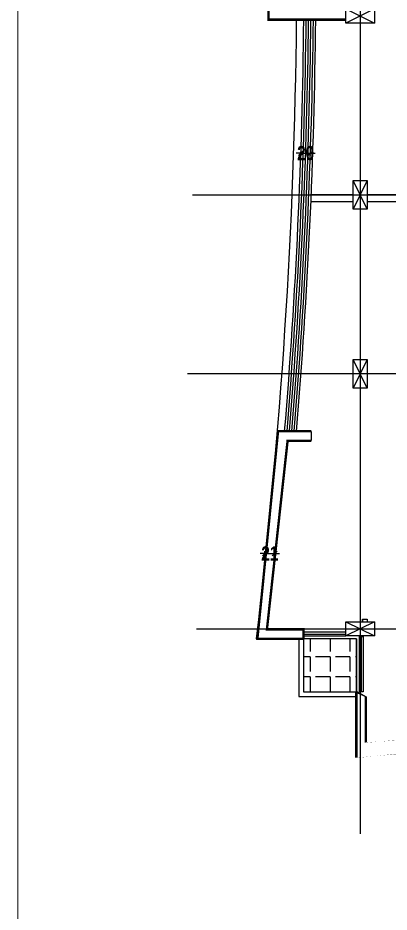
# Model space of a CAD drawing. Extents: x 285329 to 658348, y -83126 to -16980.
# Drawn here: x 349471 to 350250, y -42851 to -40977 of the extents above; entities that cross this region are included whole.
import ezdxf

# ---------------------------------------------------------------- set-up
doc = ezdxf.new("R2010")
doc.units = 0
doc.layers.get('0').update_dxf_attribs({"linetype": 'CONTINUOUS'})
doc.layers.get('DEFPOINTS').update_dxf_attribs({"color": 9, "linetype": 'CONTINUOUS'})
for name, color, linetype in [('AXIS', 1, 'CONTINUOUS'), ('COLUMN', 5, 'CONTINUOUS'), ('FURNITURE', 4, 'CONTINUOUS'), ('WALL', 7, 'CONTINUOUS'), ('WALL1', 2, 'CONTINUOUS')]:
    doc.layers.add(name, color=color, linetype=linetype)
doc.layers.add('VIS', color=8, linetype='CONTINUOUS', lineweight=18)
doc.styles.add('CITYBLUEPRINT', font='cityb___.ttf', dxfattribs={"width": 0.8})
doc.dimstyles.new('50', dxfattribs={"dimtxt": 30, "dimasz": 10, "dimexe": 5, "dimexo": 6, "dimgap": 5, "dimtad": 0, "dimdec": 0, "dimdsep": 46, "dimtxsty": 'CITYBLUEPRINT', "dimblk1": 'OBLIQUE', "dimblk2": 'OBLIQUE', "dimsah": 1, "dimcen": 0.05, "dimdle": 0.03, "dimclre": 22, "dimclrt": 7, "dimadec": 0, "dimazin": 0, "dimtfac": 1, "dimtdec": 0, "dimtix": 1, "dimtmove": 0, "dimatfit": 3, "dimldrblk": 'OBLIQUE', "dimfxl": 1, "dimtolj": 1, "dimtzin": 0, "dimarcsym": 0})

# ---------------------------------------------------------------- blocks, each defined once
blk = doc.blocks.new('COLUMN')
at = {"layer": 'AXIS'}
for p, q in [((236924.6994773077, -9644.256519553426), (236984.6994773077, -9674.256519553428)), ((236984.6994773077, -9644.256519553426), (236924.6994773077, -9674.256519553428))]:
    blk.add_line(p, q, dxfattribs=at)
at = {"layer": 'COLUMN'}
blk.add_lwpolyline([(236924.6994773077, -9644.256519553426), (236984.6994773077, -9644.256519553426), (236984.6994773077, -9674.256519553428), (236924.6994773077, -9674.256519553428)], close=True, dxfattribs=at)
blk = doc.blocks.new('cbcb')
at = {"layer": 'AXIS'}
for p, q in [((327577.9315000264, -10741.61950025301), (327577.9470247301, -14318.49694649232)), ((327226.5972429404, -12978.66452399108), (329571.9645302789, -12978.66452399108)), ((329557.2991586259, -13353.66136426799), (327215.7118144301, -13353.66136426356)), ((327235.0907549859, -13888.53321777554), (329571.9645302784, -13888.53321777554))]:
    blk.add_line(p, q, dxfattribs=at)
at = {"layer": 'WALL', "linetype": 'Continuous'}
for p in [(90623.16669028516, -2944.415002341859), (90623.24754742248, -4229.276698222126)]:
    blk.add_blockref('COLUMN', p, dxfattribs=at)
at = {"layer": 'WALL', "linetype": 'Continuous', "rotation": 270.0000000024456}
for p in [(337237.2035341681, 223976.0349537283), (337237.2035341674, 223601.0381134551)]:
    blk.add_blockref('COLUMN', p, dxfattribs=at)
blk = doc.blocks.new('_Oblique')
at = {"color": 0, "lineweight": -2}
blk.add_line((-0.5, -0.5), (0.5, 0.5), dxfattribs=at)
blk = doc.blocks.new('*D2520')
at = {"layer": 'DEFPOINTS', "color": 0, "linetype": 'Continuous', "lineweight": 5, "transparency": 16777216}
for p in [(350064.5851978588, -41259.55174129243), (350084.5624975395, -41260.22544146911), (350084.5624975395, -41260.39396209696)]:
    blk.add_point(p, dxfattribs=at)
at = {"layer": 'VIS', "color": 0, "linetype": 'Continuous', "lineweight": -2, "transparency": 16777216}
for p, q in [((350064.5851978588, -41260.39396209696), (350054.5851978588, -41260.39396209696)), ((350064.5851978588, -41260.39396209696), (350084.5624975395, -41260.39396209696)), ((350084.5624975395, -41260.39396209696), (350094.5624975395, -41260.39396209696))]:
    blk.add_line(p, q, dxfattribs=at)
at = {"layer": 'VIS', "color": 22, "linetype": 'Continuous', "lineweight": -2, "transparency": 16777216}
for p, q in [((350064.5851978588, -41265.55174129243), (350064.5851978588, -41265.39396209696)), ((350084.5624975395, -41266.22544146911), (350084.5624975395, -41265.39396209696))]:
    blk.add_line(p, q, dxfattribs=at)
at = {"layer": 'VIS', "color": 0, "linetype": 'Continuous', "lineweight": -2, "transparency": 16777216, "xscale": 10, "yscale": 10, "zscale": 10}
blk.add_blockref('_Oblique', (350064.5851978588, -41260.39396209696), dxfattribs=at)
at = {"layer": 'VIS', "color": 0, "linetype": 'Continuous', "lineweight": -2, "transparency": 16777216, "xscale": 10, "yscale": 10, "zscale": 10, "rotation": 180}
blk.add_blockref('_Oblique', (350084.5624975395, -41260.39396209696), dxfattribs=at)
at = {"layer": 'VIS', "color": 7, "linetype": 'Continuous', "lineweight": 5, "transparency": 16777216, "insert": (350074.5738476992, -41260.39396209696), "char_height": 30, "attachment_point": 5, "style": 'CITYBLUEPRINT'}
blk.add_mtext('\\A1;20', dxfattribs=at)
blk = doc.blocks.new('*D2523')
at = {"layer": 'DEFPOINTS', "color": 0, "linetype": 'Continuous', "lineweight": 5, "transparency": 16777216}
for p in [(350009.7375810464, -42099.543875981), (349989.1852584243, -42107.48296157363), (350009.7375810464, -42109.73398327708)]:
    blk.add_point(p, dxfattribs=at)
at = {"layer": 'VIS', "color": 0, "linetype": 'Continuous', "lineweight": -2, "transparency": 16777216}
for p, q in [((349989.1852584243, -42099.543875981), (349979.1852584243, -42099.543875981)), ((349989.1852584243, -42099.543875981), (350009.7375810464, -42099.543875981)), ((350009.7375810464, -42099.543875981), (350019.7375810464, -42099.543875981))]:
    blk.add_line(p, q, dxfattribs=at)
at = {"layer": 'VIS', "color": 22, "linetype": 'Continuous', "lineweight": -2, "transparency": 16777216}
for p, q in [((349989.1852584243, -42101.48296157363), (349989.1852584243, -42094.543875981)), ((350009.7375810464, -42103.73398327708), (350009.7375810464, -42094.543875981))]:
    blk.add_line(p, q, dxfattribs=at)
at = {"layer": 'VIS', "color": 0, "linetype": 'Continuous', "lineweight": -2, "transparency": 16777216, "xscale": 10, "yscale": 10, "zscale": 10}
blk.add_blockref('_Oblique', (349989.1852584243, -42099.543875981), dxfattribs=at)
at = {"layer": 'VIS', "color": 0, "linetype": 'Continuous', "lineweight": -2, "transparency": 16777216, "xscale": 10, "yscale": 10, "zscale": 10, "rotation": 180}
blk.add_blockref('_Oblique', (350009.7375810464, -42099.543875981), dxfattribs=at)
at = {"layer": 'VIS', "color": 7, "linetype": 'Continuous', "lineweight": 5, "transparency": 16777216, "insert": (349999.4614197353, -42099.543875981), "char_height": 30, "attachment_point": 5, "style": 'CITYBLUEPRINT'}
blk.add_mtext('\\A1;21', dxfattribs=at)

msp = doc.modelspace()

# ---------------------------------------------------------------- hatches: boundary and pattern name
at = {"layer": 'AXIS'}
h = msp.add_hatch(dxfattribs=at)
h.set_pattern_fill('ANGLE', color=256, scale=6, style=0)
h.set_pattern_definition([(180, (588677.3199667069, -51117.66701360109), (0, -41.90999999999998), [30.48, -11.43]), (270, (588677.3199667069, -51117.66701360109), (41.90999999999998, -2.6e-15), [30.48, -11.43])])
h.paths.add_polyline_path([(350070.2844552272, -42389.63843490228), (350181.3478098159, -42389.63843490223), (350181.3478098159, -42278.57508031371), (350070.2844552272, -42278.57508031402)])

# ---------------------------------------------------------------- linework, layer by layer
at = {"layer": 'COLUMN', "linetype": 'Continuous', "lineweight": 5}
msp.add_lwpolyline([(352421.361861469, -38852.78420927924), (352421.361861469, -43052.78420927924), (349471.3618614692, -43052.78420927924), (349471.3618614692, -38852.78420927924)], close=True, dxfattribs=at)
at = {"layer": 'FURNITURE', "ltscale": 3}
for points in [[(350158.8710385138, -42272.40402071294), (350158.8710385137, -42264.74613991461), (350070.2844552274, -42264.74613991483), (350070.2844552274, -42272.40402071316)], [(350187.5188694167, -42273.57508031368), (350195.1767502149, -42273.57508031368), (350195.1767502149, -42389.63843490221), (350187.5188694167, -42389.63843490221)]]:
    msp.add_lwpolyline(points, close=True, dxfattribs=at)
at = {"layer": 'FURNITURE'}
msp.add_lwpolyline([(350060.2844552274, -42278.57508031368), (350060.2844552274, -42399.6384349023), (350181.3478098159, -42399.63843490223)], dxfattribs=at)
msp.add_lwpolyline([(350181.3478098158, -42278.57508031371), (350070.2844552272, -42278.57508031378), (350070.2844552272, -42389.63843490228), (350181.3478098158, -42389.63843490223)], close=True, dxfattribs=at)
at = {"layer": 'FURNITURE', "ltscale": 3}
for points in [[(350181.3478098159, -42278.57508031371), (350070.2844552274, -42278.57508031404)], [(350181.3478098159, -42278.57508031363), (350181.3478098159, -42409.63843490218)]]:
    msp.add_lwpolyline(points, dxfattribs=at)
for radius, end in [(11914.27436566748, 359.4124318951503), (11924.27436566748, 359.4129246620338)]:
    msp.add_arc((338167.0628539167, -40858.32820091469), radius, 355.2613087710351, end, dxfattribs=at)
at = {"layer": 'VIS', "linetype": 'Continuous', "lineweight": 5}
for p, q in [((349471.3618614692, -38608.69206908584), (349471.3618614692, -43858.69206908584)), ((350086.2950390374, -41347.70638652928), (350173.8710385127, -41347.70638653058))]:
    msp.add_line(p, q, dxfattribs=at)
at = {"layer": 'WALL', "linetype": 'Continuous'}
for p, q in [((350173.8710385148, -41347.70638654797), (350086.2950390369, -41347.70638653902)), ((350611.5463809295, -41347.70638657096), (350203.8710385127, -41347.70638652929)), ((350173.8710385133, -41362.70638654797), (350085.669716182, -41362.70638653896)), ((350611.5463809295, -41362.70638657096), (350203.8710385112, -41362.70638652929)), ((350193.8710385133, -42237.57508031376), (350193.8710385133, -42242.57508031375)), ((350193.8710385114, -42242.57508031376), (350193.8710385114, -42237.57508031376)), ((350193.8710385114, -42237.57508031376), (350203.8710385114, -42237.57508031376)), ((350203.8710385133, -42237.57508031376), (350203.8710385133, -42242.57508031375))]:
    msp.add_line(p, q, dxfattribs=at)
at = {"layer": 'WALL', "linetype": 'Continuous', "ltscale": 3, "const_width": 5}
for points in [[(350171.1101918529, -40558.00691929647), (349996.6790698113, -40558.00691929647), (349996.6790698113, -40980.50691929645), (350158.7901813763, -40980.50691929645)], [(350070.2844552277, -42278.57508031232), (349973.4355530006, -42278.57508031178), (350016.7165036006, -41843.41049404586), (350086.3478098158, -41843.41049404601)], [(350086.3478098158, -41863.41049404601), (350036.7165036004, -41863.41049404591), (349993.4355530007, -42258.57508031181), (350070.2844552277, -42258.57508031199), (350070.2844552277, -42278.57508031199)], [(350180.8466093894, -42389.63843490223), (350180.8466093898, -42528.57508031373), (350626.0257030629, -42485.2941297146), (350626.0257030629, -42384.63843490223)], [(350606.025703063, -42384.63843490223), (350606.025703063, -42465.29412971463), (350200.8466093899, -42508.5750803137), (350200.8466093897, -42389.63843490223), (350180.8466093898, -42389.63843490227)]]:
    msp.add_lwpolyline(points, dxfattribs=at)
at = {"layer": 'WALL', "linetype": 'Continuous', "const_width": 3}
msp.add_lwpolyline([(350086.3478098158, -41863.41049404601), (350086.3478098158, -41843.41049404601)], dxfattribs=at)
at = {"layer": 'WALL1'}
for p, q in [((350070.2844552274, -42268.57508031401), (350158.8710385137, -42268.57508031376)), ((350191.3478098158, -42389.63843490221), (350191.3478098158, -42273.57508031368))]:
    msp.add_line(p, q, dxfattribs=at)
for centre, radius, start, end in [((338147.0628539167, -40858.32820091469), 11909.27436566749, 353.1508606826938, 359.4121852014334), ((338147.0628539167, -40858.32820091469), 11924.27436566748, 355.2613087710351, 359.4129246620338), ((338167.0628539167, -40858.32820091469), 11909.27436566749, 355.2553266102817, 359.4121852014122), ((338167.0628539167, -40858.32820091469), 11919.27436566748, 355.2613087710351, 359.4126783819893), ((338167.0628539167, -40858.32820091469), 11929.27436566749, 355.2613087710351, 359.4131707355954)]:
    msp.add_arc(centre, radius, start, end, dxfattribs=at)

# ---------------------------------------------------------------- block references
at = {"layer": 'VIS', "linetype": 'Continuous', "lineweight": 5}
msp.add_blockref('cbcb', (22610.92401378346, -28369.0418625382), dxfattribs=at)

# ---------------------------------------------------------------- dimensions: what is measured, and where the dimension line sits
for base, p1, p2, picture, middle in [((350084.5624975395, -41260.39396209696), (350064.5851978588, -41259.55174129243), (350084.5624975395, -41260.22544146911), '*D2520', (350074.5738476992, -41260.39396209696)), ((350009.7375810464, -42099.543875981), (349989.1852584243, -42107.48296157363), (350009.7375810464, -42109.73398327708), '*D2523', (349999.4614197353, -42099.543875981))]:
    dim = msp.add_linear_dim(base=base, p1=p1, p2=p2, dimstyle='50', dxfattribs=at)
    dim.commit()
    dim.dimension.update_dxf_attribs({"geometry": picture, "text_midpoint": middle})

doc.saveas('drawing.dxf')
